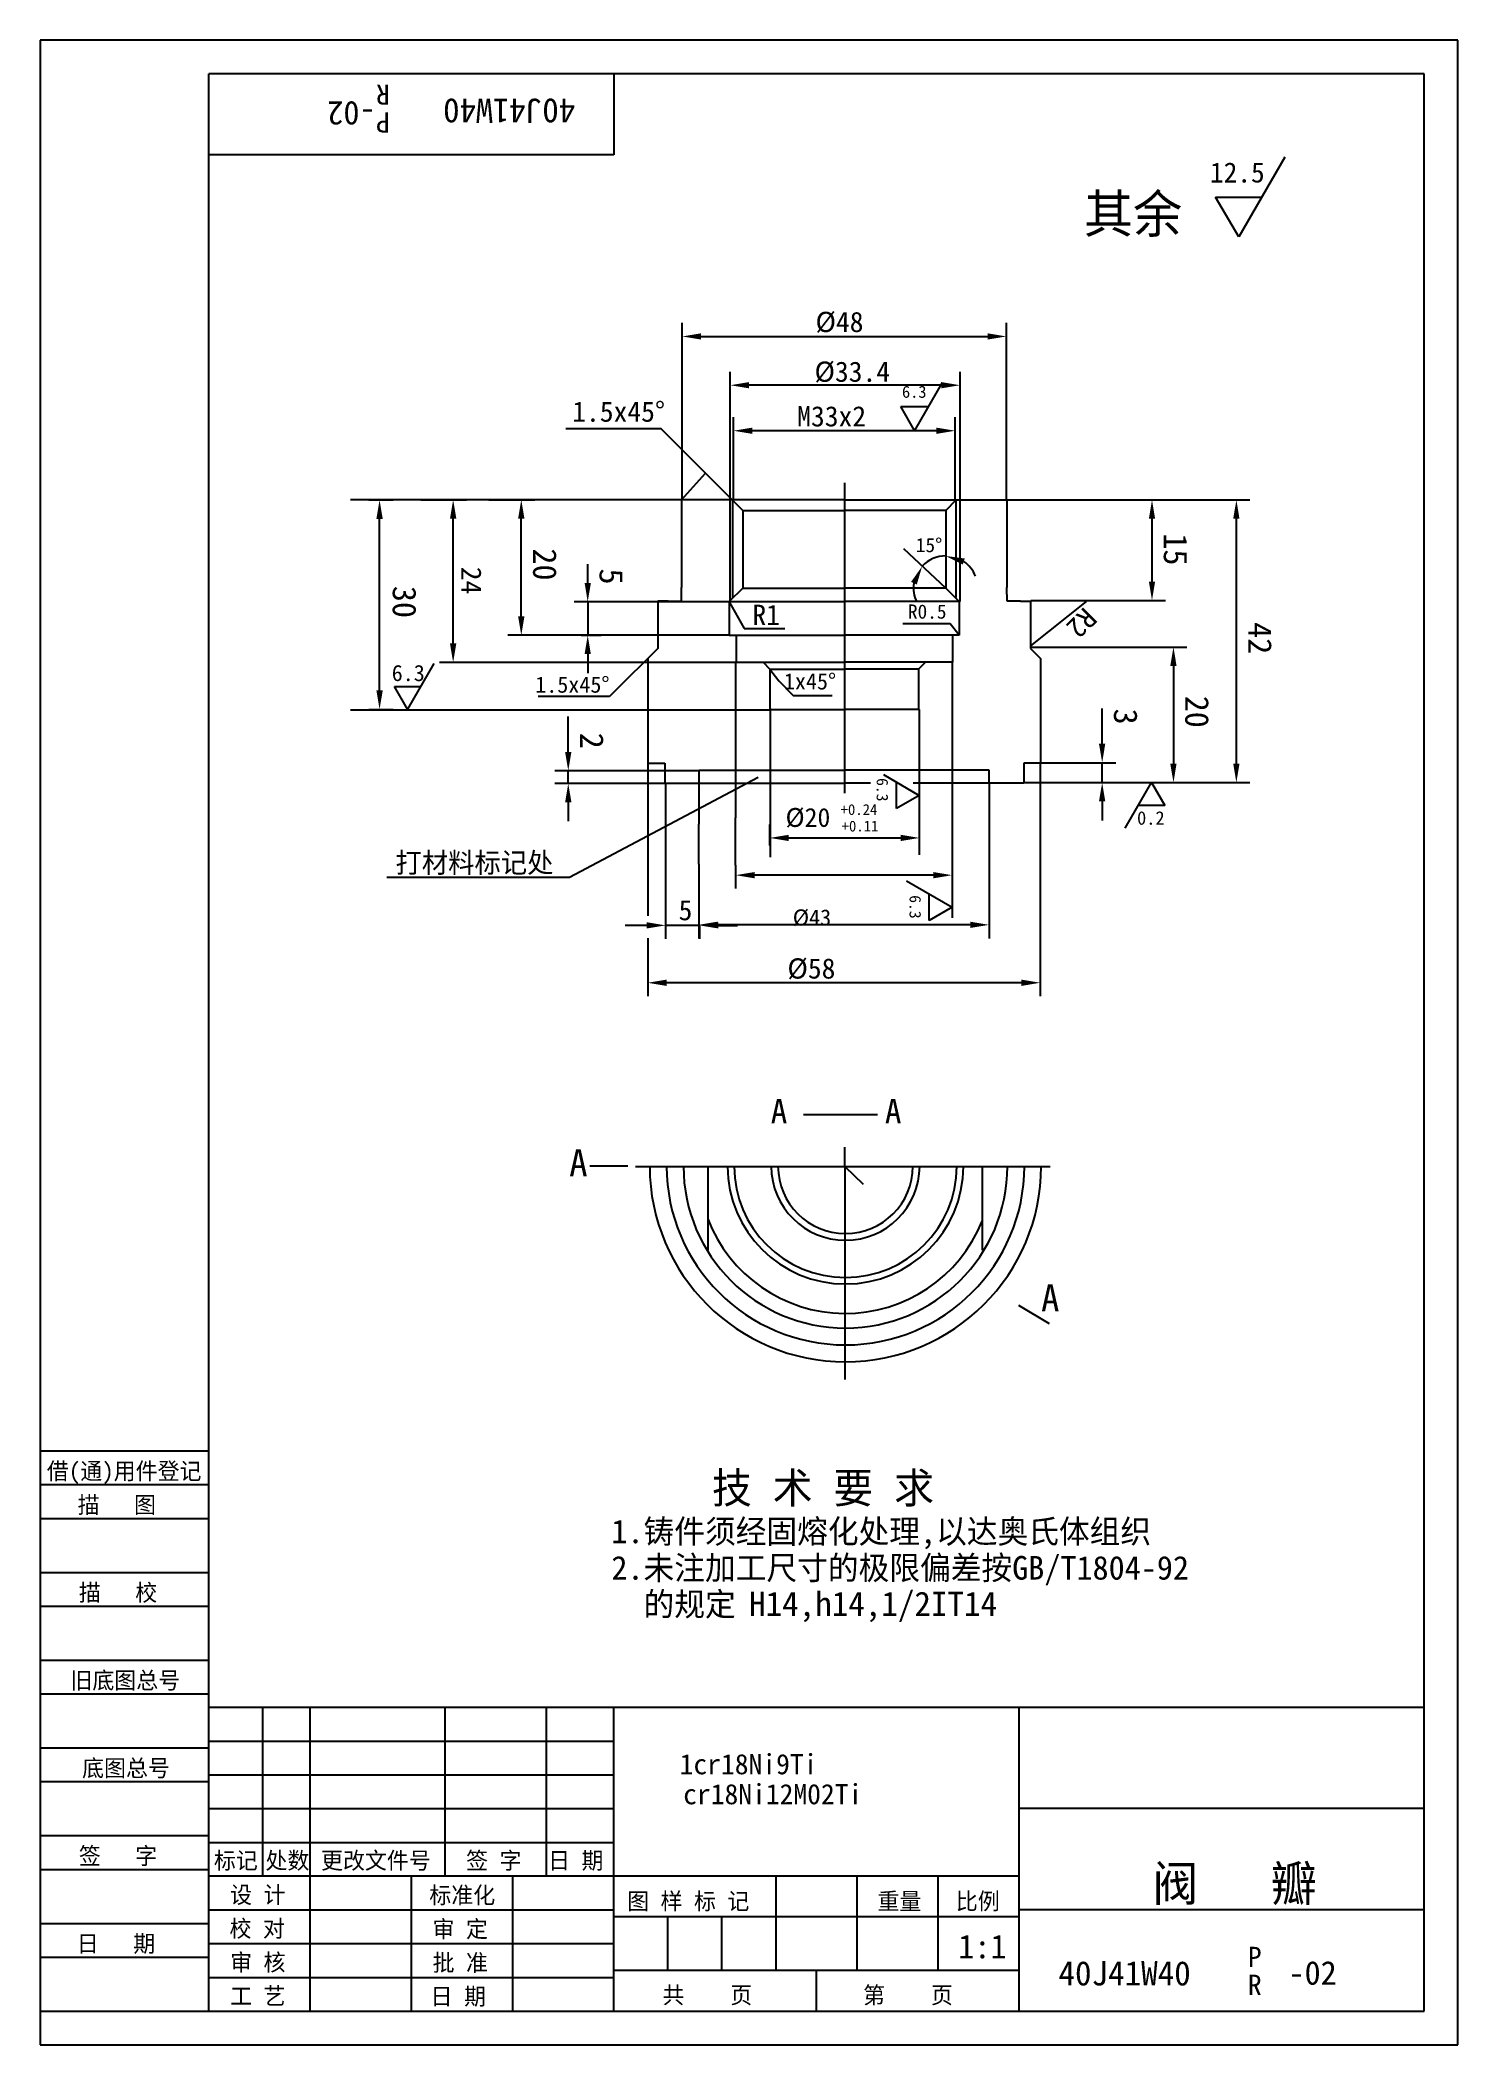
# Model space of a CAD drawing. Header units: metres. Extents: x 0 to 210, y 0 to 297.
import ezdxf

# ---------------------------------------------------------------- set-up
doc = ezdxf.new("R2010")
doc.units = ezdxf.units.M
for name, color, linetype in [('C', 6, 'Continuous'), ('D', 1, 'Continuous'), ('FL', 5, 'Continuous'), ('T', 7, 'Continuous'), ('TL', 4, 'Continuous')]:
    doc.layers.add(name, color=color, linetype=linetype)

# ---------------------------------------------------------------- blocks, each defined once
blk = doc.blocks.new('TUKUN4')
at = {"layer": 'FL'}
for p, q in [((0, 297), (0, 0)), ((210, 297), (0, 297)), ((210, 0), (210, 297)), ((0, 78), (25, 78)), ((0, 70), (25, 70)), ((0, 65), (25, 65)), ((0, 57), (25, 57)), ((0, 52), (25, 52)), ((33, 25), (33, 50)), ((40, 5), (40, 50)), ((60, 25), (60, 50)), ((75, 25), (75, 50)), ((25, 45), (85, 45)), ((0, 44), (25, 44)), ((0, 39), (25, 39)), ((25, 40), (85, 40)), ((25, 35), (85, 35)), ((0, 31), (25, 31)), ((25, 30), (85, 30)), ((0, 26), (25, 26)), ((70, 5), (70, 25)), ((0, 18), (25, 18)), ((25, 20), (85, 20)), ((25, 15), (85, 15)), ((0, 13), (25, 13)), ((25, 10), (85, 10)), ((0, 0), (210, 0))]:
    blk.add_line(p, q, dxfattribs=at)
at = {"layer": 'TL'}
for p, q in [((25, 5), (25, 292)), ((205, 292), (25, 292)), ((85, 292), (85, 280)), ((205, 5), (205, 292)), ((85, 280), (25, 280)), ((0, 88), (25, 88)), ((0, 83), (25, 83)), ((205, 50), (25, 50)), ((85, 5), (85, 50)), ((145, 5), (145, 50)), ((205, 35), (145, 35)), ((145, 25), (25, 25)), ((55, 5), (55, 25)), ((109, 11), (109, 25)), ((121, 11), (121, 25)), ((133, 11), (133, 25)), ((85, 19), (145, 19)), ((93, 11), (93, 19)), ((101, 11), (101, 19)), ((205, 20), (145, 20)), ((145, 11), (85, 11)), ((115, 5), (115, 11)), ((0, 5), (205, 5))]:
    blk.add_line(p, q, dxfattribs=at)
at = {"layer": 'T'}
for s, p in [('借(通)用件登记', (1, 83.76)), ('描   图', (5.56, 78.76)), ('描   校', (5.74, 65.76)), ('旧底图总号', (4.49, 52.76)), ('底图总号', (6.22, 39.76)), ('签   字', (5.74, 26.76)), ('标记', (25.75, 26.07)), ('处数', (33.38, 26.07)), ('更改文件号', (41.61, 26.07)), ('签 字', (63.1, 26.07)), ('日 期', (75.23, 26.07)), ('设 计', (28.14, 20.99)), ('标准化', (57.65, 20.93)), ('图 样 标 记', (86.95, 20.04)), ('重量', (124.03, 20.04)), ('比例', (135.64, 20.04)), ('校 对', (28.05, 15.99)), ('审 定', (58.13, 15.93)), ('日   期', (5.45, 13.76)), ('审 核', (28.14, 10.99)), ('批 准', (58.13, 10.93)), ('共    页', (92.18, 6.13)), ('第    页', (121.9, 6.13)), ('工 艺', (28.14, 5.99)), ('日 期', (57.84, 5.93))]:
    blk.add_text(s, height=2.5, dxfattribs=at).set_placement(p)

msp = doc.modelspace()

# ---------------------------------------------------------------- linework, layer by layer
at = {"layer": 'C'}
for p, q in [((119.2, 185.43), (119.2, 231.42)), ((119.19, 130.14), (119.19, 132.98)), ((88.18, 130.14), (115.71, 130.14)), ((119.19, 130.14), (149.59, 130.14)), ((119.19, 130.14), (119.2, 127.7)), ((119.2, 127.7), (119.2, 110.71)), ((119.2, 110.71), (119.2, 98.6))]:
    msp.add_line(p, q, dxfattribs=at)
at = {"layer": 'D'}
for p, q in [((184.36, 279.67), (177.53, 267.84)), ((174.12, 273.75), (180.95, 273.75)), ((177.53, 267.84), (174.12, 273.75)), ((95.11, 229.01), (95.11, 255.1)), ((97.91, 253.1), (140.33, 253.1)), ((143.13, 229.01), (143.13, 255.1)), ((102.22, 213.84), (102.22, 247.87)), ((136.27, 213.84), (136.27, 247.87)), ((133.47, 245.87), (105.02, 245.87)), ((133.63, 246.27), (129.53, 239.17)), ((102.71, 229.01), (102.71, 241.13)), ((129.53, 239.17), (127.48, 242.72)), ((127.48, 242.72), (131.58, 242.72)), ((135.53, 229.01), (135.53, 241.13)), ((91.97, 239.43), (77.86, 239.43)), ((95.51, 235.89), (91.97, 239.43)), ((132.73, 239.13), (105.51, 239.13)), ((102.58, 228.82), (95.51, 235.89)), ((95.01, 228.89), (98.55, 232.85)), ((95.04, 228.9), (45.97, 228.9)), ((48.71, 228.87), (52.28, 228.87)), ((56.37, 228.9), (63.18, 228.9)), ((66.47, 228.9), (73.27, 228.9)), ((102.58, 228.82), (102.58, 214.44)), ((135.63, 228.82), (135.63, 214.44)), ((143.22, 228.88), (166.69, 228.88)), ((166.69, 228.88), (179.19, 228.88)), ((50.28, 200.65), (50.28, 226.07)), ((61.18, 207.61), (61.18, 226.1)), ((71.27, 211.63), (71.27, 226.1)), ((164.69, 226.08), (164.69, 216.79)), ((177.19, 189.81), (177.19, 226.08)), ((134.13, 215.82), (127.91, 221.61)), ((81.11, 216.58), (81.11, 219.38)), ((146.74, 213.99), (166.69, 213.99)), ((102.02, 213.78), (79.11, 213.78)), ((81.11, 213.78), (81.11, 208.83)), ((102.07, 213.79), (104.3, 209.85)), ((146.74, 207.25), (155.01, 213.82)), ((102.02, 208.83), (69.27, 208.83)), ((80.15, 208.83), (83.11, 208.83)), ((104.3, 209.85), (110.3, 209.85)), ((128.82, 210.53), (127.79, 210.53)), ((134.82, 210.53), (128.82, 210.53)), ((136.13, 208.82), (134.82, 210.53)), ((81.11, 206.03), (81.11, 203.23)), ((90.01, 205.4), (86.48, 201.86)), ((146.74, 207.08), (169.87, 207.08)), ((58.33, 204.64), (54.42, 197.88)), ((102.97, 204.81), (59.18, 204.81)), ((103.02, 204.81), (103.02, 181.76)), ((108.08, 203.82), (109.44, 202.06)), ((109.44, 202.06), (111.56, 199.93)), ((135.09, 204.81), (135.09, 171.29)), ((167.87, 204.28), (167.87, 189.81)), ((54.42, 197.88), (52.47, 201.26)), ((52.47, 201.26), (56.38, 201.26)), ((84.35, 199.74), (73.79, 199.74)), ((86.48, 201.86), (84.35, 199.74)), ((111.56, 199.93), (117.33, 199.93)), ((108.01, 197.73), (45.97, 197.73)), ((48.71, 197.85), (52.28, 197.85)), ((78.23, 194.36), (78.23, 196.78)), ((108.12, 198), (108.12, 180.24)), ((130.18, 197.82), (130.18, 180.24)), ((157.31, 195.55), (157.31, 197.97)), ((78.23, 191.56), (78.23, 194.36)), ((157.31, 192.75), (157.31, 195.55)), ((97.68, 188.76), (76.23, 188.76)), ((78.23, 186.87), (78.23, 188.76)), ((106.36, 187.77), (78.41, 172.94)), ((90, 189.94), (90, 167.28)), ((124.91, 188.18), (130.22, 185.11)), ((148.13, 189.94), (148.13, 155.35)), ((148.15, 189.95), (159.31, 189.95)), ((157.31, 187.01), (157.31, 189.95)), ((92.64, 186.87), (76.23, 186.87)), ((92.64, 186.87), (92.64, 163.85)), ((97.56, 186.9), (97.56, 180.86)), ((126.84, 183.16), (126.84, 187.07)), ((130.22, 185.11), (126.84, 183.16)), ((140.56, 186.9), (140.56, 163.93)), ((145.7, 187.01), (159.31, 187.01)), ((157.31, 184.21), (157.31, 181.41)), ((159.31, 187.01), (169.87, 187.01)), ((160.74, 180.25), (164.64, 187.01)), ((164.64, 187.01), (166.59, 183.63)), ((169.87, 187.01), (179.19, 187.01)), ((78.23, 184.07), (78.23, 181.27)), ((103.02, 174.76), (103.02, 181.76)), ((166.59, 183.63), (162.69, 183.63)), ((97.56, 174.92), (97.56, 180.86)), ((108.09, 177.66), (108.09, 180.81)), ((108.12, 180.24), (108.12, 177.47)), ((110.89, 178.81), (127.47, 178.81)), ((130.18, 180.24), (130.18, 176.32)), ((130.27, 177.66), (130.27, 180.81)), ((108.12, 177.47), (108.12, 175.94)), ((78.41, 172.94), (51.38, 172.94)), ((97.56, 174.92), (97.56, 163.93)), ((103.02, 174.76), (103.02, 171.29)), ((132.29, 173.29), (105.82, 173.29)), ((128.33, 172.44), (135.09, 168.54)), ((131.71, 166.59), (131.71, 170.49)), ((135.09, 171.29), (135.09, 166.96)), ((135.09, 168.54), (131.71, 166.59)), ((87.04, 165.85), (86.65, 165.85)), ((89.84, 165.85), (87.04, 165.85)), ((90, 163.97), (90, 155.35)), ((97.68, 165.85), (92.64, 165.85)), ((97.68, 165.85), (97.68, 163.85)), ((137.76, 165.93), (100.36, 165.93)), ((100.48, 165.85), (103.28, 165.85)), ((145.33, 157.35), (92.8, 157.35)), ((113.05, 137.83), (124.02, 137.83))]:
    msp.add_line(p, q, dxfattribs=at)
for centre, radius, start, end in [((134.13, 215.82), 4.76, 90, 137.07), ((134.13, 215.82), 4.76, 21.53, 55.77), ((134.13, 215.82), 4.76, 171.31, 205.54), ((119.29, 130.2), 17.47, 180.18, 359.82)]:
    msp.add_arc(centre, radius, start, end, dxfattribs=at)
for points in [[(97.91, 252.63), (97.91, 253.56), (95.11, 253.1)], [(140.33, 252.63), (140.33, 253.56), (143.13, 253.1)], [(105.02, 245.41), (105.02, 246.34), (102.22, 245.87)], [(133.47, 245.41), (133.47, 246.34), (136.27, 245.87)], [(105.51, 238.66), (105.51, 239.59), (102.71, 239.13)], [(132.73, 238.66), (132.73, 239.59), (135.53, 239.13)], [(49.81, 226.07), (50.75, 226.07), (50.28, 228.87)], [(61.65, 226.1), (60.71, 226.1), (61.18, 228.9)], [(71.74, 226.1), (70.8, 226.1), (71.27, 228.9)], [(165.16, 226.08), (164.23, 226.08), (164.69, 228.88)], [(177.65, 226.08), (176.72, 226.08), (177.19, 228.88)], [(136.67, 219.31), (136.95, 220.2), (134.13, 220.58)], [(129.01, 216.74), (129.85, 216.34), (130.65, 219.06)], [(81.58, 216.58), (80.65, 216.58), (81.11, 213.78)], [(165.16, 216.79), (164.23, 216.79), (164.69, 213.99)], [(71.74, 211.63), (70.8, 211.63), (71.27, 208.83)], [(81.58, 206.03), (80.65, 206.03), (81.11, 208.83)], [(61.65, 207.61), (60.71, 207.61), (61.18, 204.81)], [(168.33, 204.28), (167.4, 204.28), (167.87, 207.08)], [(49.81, 200.65), (50.75, 200.65), (50.28, 197.85)], [(78.7, 191.56), (77.76, 191.56), (78.23, 188.76)], [(157.77, 192.75), (156.84, 192.75), (157.31, 189.95)], [(168.33, 189.81), (167.4, 189.81), (167.87, 187.01)], [(177.65, 189.81), (176.72, 189.81), (177.19, 187.01)], [(78.7, 184.07), (77.76, 184.07), (78.23, 186.87)], [(157.77, 184.21), (156.84, 184.21), (157.31, 187.01)], [(110.89, 179.27), (110.89, 178.34), (108.09, 178.81)], [(127.47, 179.27), (127.47, 178.34), (130.27, 178.81)], [(105.82, 172.82), (105.82, 173.75), (103.02, 173.29)], [(132.29, 172.82), (132.29, 173.75), (135.09, 173.29)], [(100.36, 165.47), (100.36, 166.4), (97.56, 165.93)], [(137.76, 165.47), (137.76, 166.4), (140.56, 165.93)], [(89.84, 165.39), (89.84, 166.32), (92.64, 165.85)], [(100.48, 165.39), (100.48, 166.32), (97.68, 165.85)], [(92.8, 156.88), (92.8, 157.82), (90, 157.35)], [(145.33, 156.88), (145.33, 157.82), (148.13, 157.35)]]:
    msp.add_solid(points, dxfattribs=at)
at = {"layer": 'TL'}
for p, q in [((95.01, 228.89), (95.01, 215.89)), ((102.51, 228.89), (95.01, 228.89)), ((119.01, 228.89), (102.51, 228.89)), ((102.58, 228.82), (104.08, 227.32)), ((119.2, 228.89), (135.7, 228.89)), ((135.63, 228.82), (134.13, 227.32)), ((135.7, 228.89), (143.2, 228.89)), ((143.2, 228.89), (143.2, 215.89)), ((104.08, 227.32), (119.11, 227.32)), ((104.08, 227.32), (104.08, 215.82)), ((134.13, 227.32), (119.11, 227.32)), ((134.13, 227.32), (134.13, 215.82)), ((91.51, 213.89), (91.51, 206.89)), ((93.01, 213.89), (91.51, 213.89)), ((93.01, 213.89), (95.02, 213.89)), ((95.02, 213.89), (95.01, 215.89)), ((104.08, 215.82), (102.08, 213.82)), ((104.08, 215.82), (119.11, 215.82)), ((134.13, 215.82), (119.11, 215.82)), ((134.13, 215.82), (136.13, 213.82)), ((143.22, 213.89), (143.2, 215.89)), ((145.2, 213.89), (143.22, 213.89)), ((145.2, 213.89), (146.7, 213.89)), ((146.7, 213.89), (146.7, 206.89)), ((102.08, 213.82), (119.11, 213.82)), ((102.08, 213.82), (102.08, 208.82)), ((136.13, 213.82), (119.11, 213.82)), ((136.13, 213.82), (136.13, 208.82)), ((102.08, 208.82), (103.08, 208.82)), ((103.08, 208.82), (119.11, 208.82)), ((103.08, 208.82), (103.08, 204.82)), ((135.13, 208.82), (119.11, 208.82)), ((135.13, 208.82), (135.13, 204.82)), ((136.13, 208.82), (135.13, 208.82)), ((91.51, 206.89), (90.01, 205.4)), ((90.01, 205.4), (90.01, 189.9)), ((146.7, 206.89), (148.2, 205.4)), ((148.2, 205.4), (148.2, 189.9)), ((103.08, 204.82), (107.08, 204.82)), ((107.08, 204.82), (119.11, 204.82)), ((107.08, 204.82), (108.08, 203.82)), ((108.08, 203.82), (119.11, 203.82)), ((108.08, 203.82), (108.08, 197.82)), ((131.13, 204.82), (119.11, 204.82)), ((130.13, 203.82), (119.11, 203.82)), ((131.13, 204.82), (130.13, 203.82)), ((130.13, 203.82), (130.13, 197.82)), ((135.13, 204.82), (131.13, 204.82)), ((108.08, 197.82), (119.11, 197.82)), ((130.13, 197.82), (119.11, 197.82)), ((90.01, 189.9), (92.51, 189.9)), ((92.51, 189.9), (92.51, 186.9)), ((97.63, 188.83), (119.11, 188.83)), ((97.63, 186.83), (97.63, 188.83)), ((140.59, 188.83), (119.11, 188.83)), ((140.59, 186.83), (140.59, 188.83)), ((145.7, 189.9), (145.7, 186.9)), ((148.2, 189.9), (145.7, 189.9)), ((92.51, 186.9), (97.63, 186.9)), ((97.63, 186.9), (119.01, 186.9)), ((123.01, 186.9), (119.2, 186.9)), ((140.59, 186.9), (129.31, 186.9)), ((145.7, 186.9), (140.59, 186.9)), ((81.4, 130.21), (87.05, 130.21)), ((98.9, 130.2), (98.9, 117.73)), ((115.71, 130.14), (119.19, 130.14)), ((119.19, 130.14), (121.92, 127.51)), ((139.54, 130.2), (139.54, 117.73)), ((144.92, 109.57), (149.48, 106.88))]:
    msp.add_line(p, q, dxfattribs=at)
for radius, start, end in [(29, 180.11, 359.89), (26.5, 180.12, 359.88), (24, 180.13, 359.87), (16.5, 180.19, 359.81), (11, 180.28, 359.72), (10, 180.31, 359.69), (21.84, 200.96, 338.05)]:
    msp.add_arc((119.29, 130.2), radius, start, end, dxfattribs=at)

# ---------------------------------------------------------------- block references
msp.add_blockref('TUKUN4', (0, 0), dxfattribs=at)

# ---------------------------------------------------------------- texts
at = {"layer": 'D'}
for s, height, rotation, p in [('R', 3, 180, (51.8, 290.42)), ('40J41W40', 3.6, 180, (79.28, 288.32)), ('-02', 3.5, 180, (49.69, 287.91)), ('P', 3, 180, (51.8, 286.28)), ('15', 3.5, 270, (166.44, 223.93)), ('20', 3.5, 270, (73.02, 221.7)), ('24', 3, 270, (62.38, 218.98)), ('5', 3.5, 270, (82.86, 218.72)), ('30', 3.5, 270, (52.23, 216.15)), ('R2', 3, 225, (154.68, 213.13)), ('42', 3.5, 270, (178.94, 210.78)), ('20', 3.5, 270, (169.62, 199.88)), ('3', 3.5, 270, (159.06, 197.97)), ('2', 3.5, 270, (79.98, 194.4)), ('6.3', 1.7, 270, (123.91, 187.67)), ('6.3', 1.7, 270, (128.78, 170.32))]:
    msp.add_text(s, height=height, rotation=rotation, dxfattribs=at).set_placement(p)
for s, height, p in [('12.5', 2.98, (173.28, 275.9)), ('其余', 5.6, (154.6, 268.46)), ('%%c48', 3, (114.85, 253.75)), ('%%c33.4', 3, (114.7, 246.38)), ('1.5x45%%d', 3, (78.82, 240.46)), ('6.3', 1.78, (127.66, 244.01)), ('M33x2', 3, (112.14, 239.77)), ('15%%d', 2.1, (129.71, 221.14)), ('R1', 3, (105.5, 210.36)), ('R0.5', 2.1, (128.54, 211.29)), ('6.3', 2.4, (52.08, 202.04)), ('1.5x45%%d', 2.4, (73.34, 200.32)), ('1x45%%d', 2.4, (110.17, 200.8)), ('%%c20', 2.8, (110.41, 180.44)), ('+0.24', 1.6, (118.57, 182.21)), ('+0.11', 1.6, (118.72, 179.76)), ('0.2', 2, (162.48, 180.76)), ('打材料标记处', 3, (52.64, 173.65)), ('5', 3, (94.57, 166.61)), ('%%c43', 2.4, (111.48, 165.82)), ('%%c58', 3, (110.69, 157.97)), ('A', 4, (78.37, 128.69)), ('A', 4, (148.26, 108.65)), ('技 术 要 求', 4.54, (99.52, 80.24)), ('1.铸件须经固熔化处理,以达奥氏体组织', 3.5, (84.62, 74.32)), ('2.未注加工尺寸的极限偏差按GB/T1804-92', 3.5, (84.62, 68.93)), ('  的规定', 3.5, (84.62, 63.54)), ('H14,h14,1/2IT14', 3.6, (105.01, 63.55)), ('1cr18Ni9Ti', 3, (94.73, 40.09)), ('cr18Ni12M02Ti', 3, (95.25, 35.65)), ('阀   瓣', 5.25, (164.74, 21.3)), ('1:1', 3.5, (136, 12.83)), ('40J41W40', 3.6, (150.84, 8.81)), ('P', 3, (178.89, 11.54)), ('-02', 3.5, (184.91, 8.92)), ('R', 3, (178.89, 7.41))]:
    msp.add_text(s, height=height, dxfattribs=at).set_placement(p)
at = {"layer": 'TL'}
for p in [(108.22, 136.53), (125.13, 136.53)]:
    msp.add_text('A', height=3.6, dxfattribs=at).set_placement(p)

doc.saveas('drawing.dxf')
